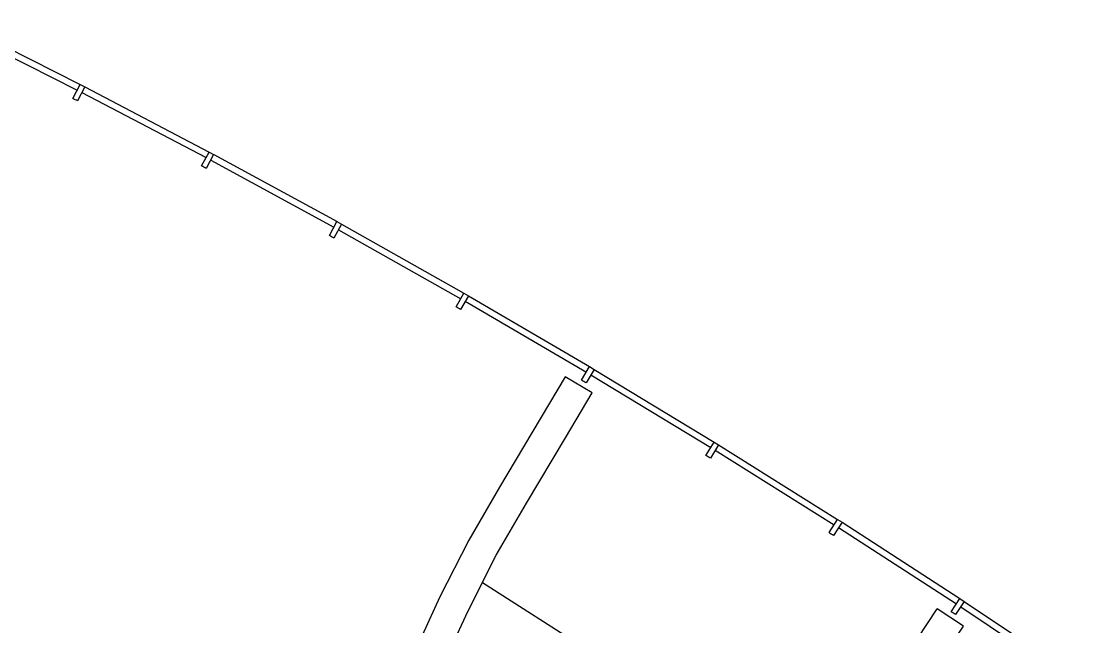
# Model space of a CAD drawing. Extents: x -1.7 to 87, y -33.6 to 19.
# Drawn here: x 55.97 to 66.07, y 2.6 to 8.38 of the extents above; entities that cross this region are included whole.
import ezdxf

# ---------------------------------------------------------------- set-up
doc = ezdxf.new("R2010")
doc.units = 0
for name, color, linetype in [('AR-ARMÁRIOS', 2, 'Continuous'), ('AR-ESQ', 2, 'Continuous'), ('AR-PAR-ALV', 5, 'Continuous'), ('AR-PIS-DSN', 2, 'Continuous')]:
    doc.layers.add(name, color=color, linetype=linetype)

# ---------------------------------------------------------------- blocks, each defined once
blk = doc.blocks.new('A$C2D2506ED')
at = {"layer": 'AR-ESQ', "color": 1}
for points in [[(0.027, 3.345), (1.221, 2.742)], [(1.266, 2.719), (2.451, 2.097)], [(2.495, 2.074), (3.67, 1.434)], [(3.714, 1.41), (4.879, 0.752)], [(4.922, 0.727), (6.077, 0.052)]]:
    blk.add_lwpolyline(points, dxfattribs=at)
at = {"layer": 'AR-ESQ'}
for points in [[(0, 3.291), (1.194, 2.688)], [(1.238, 2.666), (2.423, 2.044)], [(2.466, 2.021), (3.641, 1.381)], [(3.684, 1.357), (4.849, 0.7)], [(4.892, 0.675), (6.047, 0)]]:
    blk.add_lwpolyline(points, dxfattribs=at)

msp = doc.modelspace()

# ---------------------------------------------------------------- linework, layer by layer
at = {"layer": 'AR-ARMÁRIOS'}
msp.add_lwpolyline([(61.317, -2.363, 0.003411), (60.36, -1.743), (59.749, -2.701, -0.003383), (60.692, -3.311), (64.704, 2.775)], format="xyb", dxfattribs=at)
at = {"layer": 'AR-ESQ'}
for points in [[(56.51, 7.617, 0.000138), (56.465, 7.64), (56.534, 7.773), (56.578, 7.751)], [(57.737, 6.973, 0.000138), (57.692, 6.997), (57.763, 7.129), (57.807, 7.105)], [(58.953, 6.31, 0.000138), (58.91, 6.335), (58.982, 6.466), (59.026, 6.441)], [(60.16, 5.629, 0.000138), (60.117, 5.654), (60.191, 5.784), (60.235, 5.759)], [(61.356, 4.929, 0.000138), (61.313, 4.955), (61.39, 5.084), (61.433, 5.058)], [(62.541, 4.211, 0.000138), (62.499, 4.237), (62.577, 4.365), (62.62, 4.339)], [(63.715, 3.475, 0.000138), (63.673, 3.502), (63.754, 3.628), (63.796, 3.601)], [(64.878, 2.721, 0.000138), (64.836, 2.748), (64.919, 2.873), (64.96, 2.846)]]:
    msp.add_lwpolyline(points, format="xyb", close=True, dxfattribs=at)
at = {"layer": 'AR-ESQ', "color": 1}
for points in [[(61.433, 5.058), (62.577, 4.365)], [(62.62, 4.339), (63.754, 3.628)], [(63.796, 3.601), (64.919, 2.873)], [(64.96, 2.846), (66.072, 2.101)]]:
    msp.add_lwpolyline(points, dxfattribs=at)
at = {"layer": 'AR-ESQ'}
for points in [[(61.402, 5.007), (62.546, 4.314)], [(62.588, 4.288), (63.722, 3.577)], [(63.763, 3.551), (64.886, 2.823)], [(64.927, 2.796), (66.038, 2.051)]]:
    msp.add_lwpolyline(points, dxfattribs=at)
at = {"layer": 'AR-PAR-ALV'}
msp.add_lwpolyline([(61.161, 4.405), (61.416, 4.835), (61.159, 4.988), (60.532, 3.935), (60.239, 3.431), (59.964, 2.89), (59.793, 2.521), (59.558, 1.929), (59.432, 1.558), (59.252, 0.927), (59.09, 0.3), (58.832, -0.733), (58.519, -1.938), (58.794, -2.062), (59.117, -0.821), (59.375, 0.213), (59.536, 0.836), (59.713, 1.458), (59.836, 1.816), (60.066, 2.396), (60.232, 2.756), (60.501, 3.286), (60.79, 3.782)], close=True, dxfattribs=at)
msp.add_lwpolyline([(60.692, -3.311), (60.942, -3.476), (64.955, 2.61), (64.704, 2.775)], dxfattribs=at)
at = {"layer": 'AR-PIS-DSN', "color": 2}
msp.add_line((62.314, 1.784), (60.368, 3.023), dxfattribs=at)

# ---------------------------------------------------------------- block references
at = {"layer": 'AR-ESQ'}
msp.add_blockref('A$C2D2506ED', (55.313, 5.032), dxfattribs=at)

doc.saveas('drawing.dxf')
